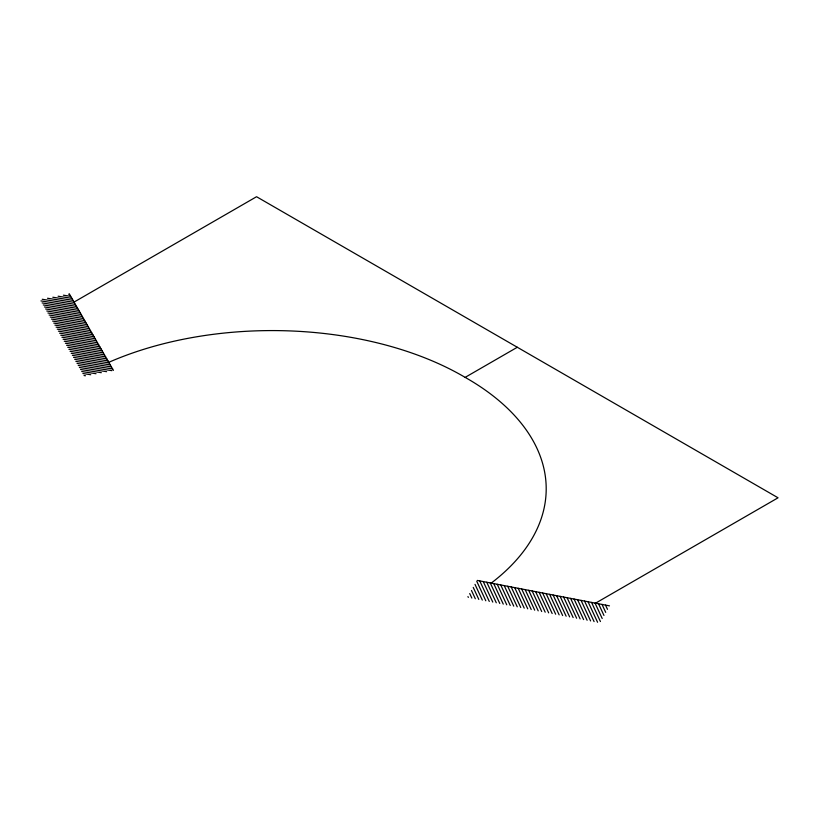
<?xml version="1.0" encoding="UTF-8"?>
<svg xmlns="http://www.w3.org/2000/svg" width="819" height="819" viewBox="0 0 819 819"><rect width="100%" height="100%" fill="white"/><g stroke="black" fill="none" stroke-linecap="round" stroke-linejoin="round"><path stroke-width="1.23" d="M74.027 302.098L256.552 196.724L778.05 497.798L595.526 603.183M108.794 362.315A270.26 156.03 0 0 1 465.151 377.375L517.301 347.266M68.683 294.175L69.533 294.308M63.391 295.198L70.7 296.324M58.098 296.212L71.857 298.341M52.815 297.236L73.024 300.358M47.522 298.249L74.191 302.375M42.23 299.273L75.358 304.392M40.95 300.911L76.515 306.408M42.117 302.928L77.682 308.425M43.274 304.944L78.849 310.442M44.441 306.961L80.016 312.459M45.608 308.978L81.173 314.476M46.775 310.995L82.34 316.492M47.932 313.012L83.507 318.509M49.099 315.028L84.674 320.526M50.266 317.045L85.831 322.543M51.433 319.062L86.998 324.559M52.59 321.079L88.165 326.576M53.757 323.096L89.332 328.593M54.924 325.112L90.489 330.61M56.091 327.129L91.656 332.627M57.248 329.146L92.823 334.643M58.415 331.163L93.99 336.66M59.582 333.179L95.147 338.677M60.749 335.196L96.314 340.694M61.906 337.213L97.481 342.721M63.073 339.23L98.638 344.738M64.24 341.247L99.805 346.754M65.407 343.263L100.972 348.771M66.564 345.28L102.14 350.788M67.731 347.297L103.296 352.805M68.898 349.314L104.463 354.822M70.065 351.331L105.631 356.838M71.222 353.347L106.798 358.855M72.389 355.364L107.954 360.872M73.556 357.381L109.122 362.889M74.724 359.398L110.289 364.905M75.88 361.414L111.456 366.922M77.047 363.431L112.612 368.939M78.215 365.448L111.916 370.659M79.382 367.465L106.624 371.683M80.538 369.482L101.331 372.696M81.705 371.498L96.038 373.72M82.873 373.515L90.755 374.733M84.04 375.532L85.463 375.757M477.282 580.425L609.479 605.865M69.38 294.041L113.442 370.372M605.517 605.108L607.483 609.326M602.026 604.432L605.712 612.377M598.535 603.767L603.951 615.427M595.044 603.091L602.19 618.488M591.553 602.415L600.429 621.539M588.052 601.75L597.583 622.276M584.561 601.074L594.092 621.611M581.07 600.399L590.601 620.935M577.579 599.733L587.11 620.259M574.078 599.058L583.609 619.594M570.587 598.382L580.118 618.918M567.096 597.706L576.627 618.243M563.605 597.041L573.136 617.577M560.104 596.365L569.635 616.902M556.613 595.689L566.144 616.226M553.122 595.024L562.653 615.56M549.631 594.348L559.162 614.885M546.14 593.673L555.661 614.209M542.639 593.007L552.17 613.544M539.148 592.332L548.679 612.868M535.657 591.656L545.188 612.192M532.166 590.99L541.697 611.527M528.664 590.315L538.196 610.851M525.174 589.639L534.705 610.175M521.683 588.974L531.214 609.51M518.192 588.298L527.723 608.834M514.69 587.622L524.221 608.159M511.199 586.957L520.73 607.493M507.708 586.281L517.239 606.818M504.217 585.605L513.748 606.142M500.726 584.94L510.247 605.476M497.225 584.264L506.756 604.801M493.734 583.589L503.265 604.125M490.243 582.923L499.774 603.46M486.752 582.248L496.283 602.784M483.251 581.572L492.782 602.108M479.76 580.906L489.291 601.443M476.771 581.306L485.8 600.767M475 584.367L482.309 600.092M473.239 587.418L478.808 599.426M471.478 590.479L475.317 598.75M469.717 593.529L471.826 598.075M467.946 596.58L468.335 597.409M465.151 377.375A270.26 156.03 0 0 1 491.226 583.108"/></g></svg>
